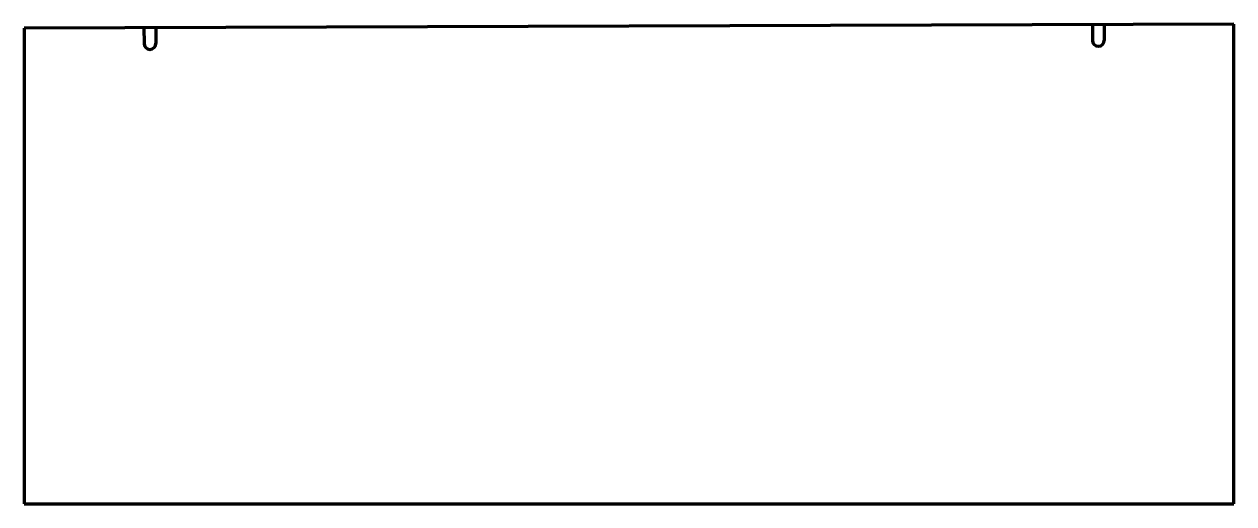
# Model space of a CAD drawing. Header units: inches. Extents: x 0 to 77, y 0 to 30.5.
import ezdxf

# ---------------------------------------------------------------- set-up
doc = ezdxf.new("R2010")
doc.units = ezdxf.units.IN
doc.header["$MEASUREMENT"] = 0
doc.layers.add('1', color=7, linetype='Continuous')

msp = doc.modelspace()

# ---------------------------------------------------------------- linework, layer by layer
at = {"color": 7, "lineweight": 90}
for p, q in [((77, 30.5), (0, 30.25)), ((0, 30.25), (0, 0)), ((77, 0), (77, 30.5)), ((0, 0), (77, 0))]:
    msp.add_line(p, q, dxfattribs=at)
at = {"layer": '1', "color": 7, "lineweight": 90}
for p, q in [((7.625, 30.275), (7.628, 29.275)), ((8.375, 30.277), (8.378, 29.277)), ((68, 30.471), (68.003, 29.471)), ((68.75, 30.473), (68.753, 29.473))]:
    msp.add_line(p, q, dxfattribs=at)
for centre in [(8.003, 29.276), (68.378, 29.472)]:
    msp.add_arc(centre, 0.375, 180.18602, 0.18602, dxfattribs=at)

doc.saveas('drawing.dxf')
